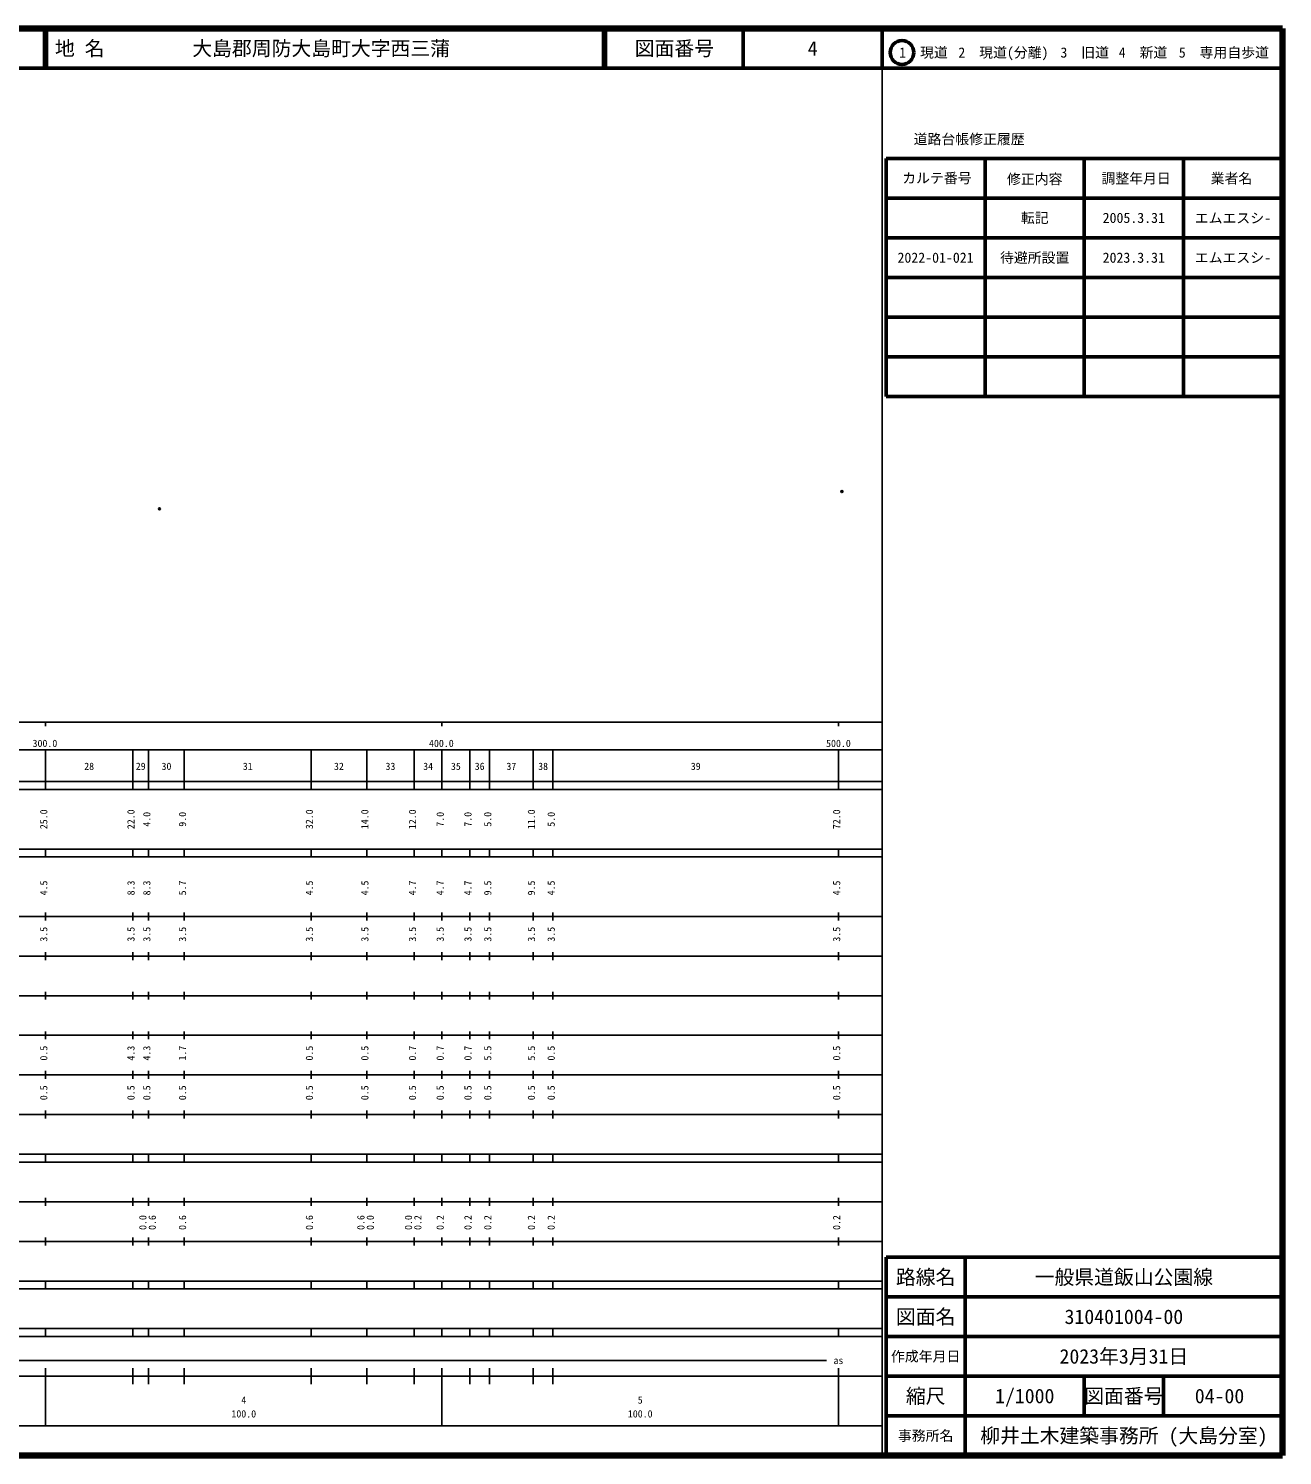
# Model space of a CAD drawing. Units: millimetres on the paper. Extents: x 40 to 680, y 20 to 380.
# Drawn here: x 363.7 to 680, y 20 to 380 of the extents above; entities that cross this region are included whole.
import ezdxf
from ezdxf.enums import TextEntityAlignment as Align

# ---------------------------------------------------------------- set-up
doc = ezdxf.new("R2010")
doc.units = ezdxf.units.MM
doc.header["$PDMODE"] = 32
doc.header["$PDSIZE"] = 0.5
doc.layers.add('M-OTRS', color=6, linetype='Continuous')
doc.layers.add('M-TTL-TXT', color=7, linetype='Continuous')
for name, color, linetype, lineweight in [('M-TTL', 2, 'Continuous', 140), ('M-TTL-BAND', 7, 'Continuous', 25), ('M-TTL-FRAM', 2, 'Continuous', 50), ('M-TTL-LINE', 7, 'Continuous', 50)]:
    doc.layers.add(name, color=color, linetype=linetype, lineweight=lineweight)
doc.styles.add('ＭＳ ゴシック', font='')
doc.styles.get('ＭＳ ゴシック').set_extended_font_data('MS Gothic')

msp = doc.modelspace()

# ---------------------------------------------------------------- linework, layer by layer
at = {"layer": 'M-OTRS'}
for p in [(568.895, 263.191), (396.727, 258.85)]:
    msp.add_point(p, dxfattribs=at)
at = {"layer": 'M-TTL'}
for p, q in [((680, 380), (40, 380)), ((680, 20), (680, 380)), ((40, 20), (680, 20))]:
    msp.add_line(p, q, dxfattribs=at)
at = {"layer": 'M-TTL-BAND'}
for p, q in [((579, 20), (579, 370)), ((40, 205), (579, 205)), ((368, 205), (368, 204)), ((468, 205), (468, 204)), ((568, 205), (568, 204)), ((68, 198), (579, 198)), ((368, 188), (368, 198)), ((390, 188), (390, 198)), ((394, 188), (394, 198)), ((403, 188), (403, 198)), ((435, 188), (435, 198)), ((449, 188), (449, 198)), ((461, 188), (461, 198)), ((468, 188), (468, 198)), ((475, 188), (475, 198)), ((480, 188), (480, 198)), ((491, 188), (491, 198)), ((496, 188), (496, 198)), ((568, 188), (568, 198)), ((40, 190), (579, 190)), ((40, 188), (579, 188)), ((40, 173), (579, 173)), ((368, 171), (368, 173)), ((390, 171), (390, 173)), ((394, 171), (394, 173)), ((403, 171), (403, 173)), ((435, 171), (435, 173)), ((449, 171), (449, 173)), ((461, 171), (461, 173)), ((468, 171), (468, 173)), ((475, 171), (475, 173)), ((480, 171), (480, 173)), ((491, 171), (491, 173)), ((496, 171), (496, 173)), ((568, 171), (568, 173)), ((40, 171), (579, 171)), ((40, 156), (579, 156)), ((368, 155), (368, 157)), ((390, 155), (390, 157)), ((394, 155), (394, 157)), ((403, 155), (403, 157)), ((435, 155), (435, 157)), ((449, 155), (449, 157)), ((461, 155), (461, 157)), ((468, 155), (468, 157)), ((475, 155), (475, 157)), ((480, 155), (480, 157)), ((491, 155), (491, 157)), ((496, 155), (496, 157)), ((568, 155), (568, 157)), ((46, 146), (579, 146)), ((368, 145), (368, 147)), ((390, 145), (390, 147)), ((394, 145), (394, 147)), ((403, 145), (403, 147)), ((435, 145), (435, 147)), ((449, 145), (449, 147)), ((461, 145), (461, 147)), ((468, 145), (468, 147)), ((475, 145), (475, 147)), ((480, 145), (480, 147)), ((491, 145), (491, 147)), ((496, 145), (496, 147)), ((568, 145), (568, 147)), ((368, 135), (368, 137)), ((390, 135), (390, 137)), ((394, 135), (394, 137)), ((403, 135), (403, 137)), ((435, 135), (435, 137)), ((449, 135), (449, 137)), ((461, 135), (461, 137)), ((468, 135), (468, 137)), ((475, 135), (475, 137)), ((480, 135), (480, 137)), ((491, 135), (491, 137)), ((496, 135), (496, 137)), ((568, 135), (568, 137)), ((52, 136), (579, 136)), ((46, 126), (579, 126)), ((368, 125), (368, 127)), ((390, 125), (390, 127)), ((394, 125), (394, 127)), ((403, 125), (403, 127)), ((435, 125), (435, 127)), ((449, 125), (449, 127)), ((461, 125), (461, 127)), ((468, 125), (468, 127)), ((475, 125), (475, 127)), ((480, 125), (480, 127)), ((491, 125), (491, 127)), ((496, 125), (496, 127)), ((568, 125), (568, 127)), ((52, 116), (579, 116)), ((368, 115), (368, 117)), ((390, 115), (390, 117)), ((394, 115), (394, 117)), ((403, 115), (403, 117)), ((435, 115), (435, 117)), ((449, 115), (449, 117)), ((461, 115), (461, 117)), ((468, 115), (468, 117)), ((475, 115), (475, 117)), ((480, 115), (480, 117)), ((491, 115), (491, 117)), ((496, 115), (496, 117)), ((568, 115), (568, 117)), ((46, 106), (579, 106)), ((368, 105), (368, 107)), ((390, 105), (390, 107)), ((394, 105), (394, 107)), ((403, 105), (403, 107)), ((435, 105), (435, 107)), ((449, 105), (449, 107)), ((461, 105), (461, 107)), ((468, 105), (468, 107)), ((475, 105), (475, 107)), ((480, 105), (480, 107)), ((491, 105), (491, 107)), ((496, 105), (496, 107)), ((568, 105), (568, 107)), ((40, 96), (579, 96)), ((40, 94), (579, 94)), ((368, 94), (368, 96)), ((390, 94), (390, 96)), ((394, 94), (394, 96)), ((403, 94), (403, 96)), ((435, 94), (435, 96)), ((449, 94), (449, 96)), ((461, 94), (461, 96)), ((468, 94), (468, 96)), ((475, 94), (475, 96)), ((480, 94), (480, 96)), ((491, 94), (491, 96)), ((496, 94), (496, 96)), ((568, 94), (568, 96)), ((49, 84), (579, 84)), ((368, 83), (368, 85)), ((390, 83), (390, 85)), ((394, 83), (394, 85)), ((403, 83), (403, 85)), ((435, 83), (435, 85)), ((449, 83), (449, 85)), ((461, 83), (461, 85)), ((468, 83), (468, 85)), ((475, 83), (475, 85)), ((480, 83), (480, 85)), ((491, 83), (491, 85)), ((496, 83), (496, 85)), ((568, 83), (568, 85)), ((40, 74), (579, 74)), ((368, 73), (368, 75)), ((390, 73), (390, 75)), ((394, 73), (394, 75)), ((403, 73), (403, 75)), ((435, 73), (435, 75)), ((449, 73), (449, 75)), ((461, 73), (461, 75)), ((468, 73), (468, 75)), ((475, 73), (475, 75)), ((480, 73), (480, 75)), ((491, 73), (491, 75)), ((496, 73), (496, 75)), ((568, 73), (568, 75)), ((40, 64), (579, 64)), ((40, 62), (579, 62)), ((368, 62), (368, 64)), ((390, 62), (390, 64)), ((394, 62), (394, 64)), ((403, 62), (403, 64)), ((435, 62), (435, 64)), ((449, 62), (449, 64)), ((461, 62), (461, 64)), ((468, 62), (468, 64)), ((475, 62), (475, 64)), ((480, 62), (480, 64)), ((491, 62), (491, 64)), ((496, 62), (496, 64)), ((568, 62), (568, 64)), ((40, 52), (579, 52)), ((368, 50), (368, 52)), ((390, 50), (390, 52)), ((394, 50), (394, 52)), ((403, 50), (403, 52)), ((435, 50), (435, 52)), ((449, 50), (449, 52)), ((461, 50), (461, 52)), ((468, 50), (468, 52)), ((475, 50), (475, 52)), ((480, 50), (480, 52)), ((491, 50), (491, 52)), ((496, 50), (496, 52)), ((568, 50), (568, 52)), ((40, 50), (579, 50)), ((71, 44), (565, 44)), ((40, 40), (579, 40)), ((368, 27.5), (368, 42)), ((390, 38), (390, 42)), ((394, 38), (394, 42)), ((403, 38), (403, 42)), ((435, 38), (435, 42)), ((449, 38), (449, 42)), ((461, 38), (461, 42)), ((468, 27.5), (468, 42)), ((475, 38), (475, 42)), ((480, 38), (480, 42)), ((491, 38), (491, 42)), ((496, 38), (496, 42)), ((568, 27.5), (568, 42)), ((68, 27.5), (579, 27.5))]:
    msp.add_line(p, q, dxfattribs=at)
at = {"layer": 'M-TTL-FRAM'}
for p, q in [((580, 347.197), (580, 287.197)), ((580, 347.197), (680, 347.197)), ((580, 287.197), (680, 287.197)), ((680, 70), (580, 70)), ((580, 70), (580, 20))]:
    msp.add_line(p, q, dxfattribs=at)
at = {"layer": 'M-TTL-LINE'}
for p, q in [((367.75, 380), (367.75, 370)), ((368.25, 380), (368.25, 370)), ((508.747, 380), (508.747, 370)), ((509.247, 380), (509.247, 370)), ((543.997, 380), (543.997, 370)), ((579, 380), (579, 370)), ((40, 370), (680, 370)), ((605, 347.197), (605, 287.197)), ((630, 347.197), (630, 287.197)), ((655, 347.197), (655, 287.197)), ((580, 337.197), (680, 337.197)), ((580, 327.197), (680, 327.197)), ((580, 317.197), (680, 317.197)), ((580, 307.197), (680, 307.197)), ((580, 297.197), (680, 297.197)), ((600, 70), (600, 20)), ((680, 60), (580, 60)), ((680, 50), (580, 50)), ((680, 40), (580, 40)), ((630, 40), (630, 30)), ((650, 40), (650, 30)), ((680, 30), (580, 30))]:
    msp.add_line(p, q, dxfattribs=at)
msp.add_circle((584.031, 373.958), 3, dxfattribs=at)

# ---------------------------------------------------------------- texts
at = {"layer": 'M-TTL-BAND', "style": 'ＭＳ ゴシック'}
for s, p in [('300.0', (367.844, 198.195)), ('400.0', (467.844, 198.195)), ('500.0', (568, 198.195)), ('28', (379, 192.405)), ('29', (392, 192.405)), ('30', (398.5, 192.405)), ('31', (419, 192.405)), ('32', (442, 192.405)), ('33', (455, 192.405)), ('34', (464.5, 192.405)), ('35', (471.5, 192.405)), ('36', (477.5, 192.405)), ('37', (485.5, 192.405)), ('38', (493.5, 192.405)), ('39', (532, 192.405)), ('as', (568, 42.5)), ('4', (418, 32.523)), ('5', (518, 32.523)), ('100.0', (418, 29.033)), ('100.0', (518, 29.033))]:
    msp.add_text(s, height=1.833, dxfattribs=at).set_placement(p, align=Align.BOTTOM_CENTER)
for s, p in [('25.0', (369, 180.5)), ('22.0', (391, 180.5)), ('4.0', (395, 180.5)), ('9.0', (404, 180.5)), ('32.0', (436, 180.5)), ('14.0', (450, 180.5)), ('12.0', (462, 180.5)), ('7.0', (469, 180.5)), ('7.0', (476, 180.5)), ('5.0', (481, 180.5)), ('11.0', (492, 180.5)), ('5.0', (497, 180.5)), ('72.0', (569, 180.5)), ('4.5', (369, 163.174)), ('8.3', (391, 163.174)), ('8.3', (395, 163.174)), ('5.7', (404, 163.174)), ('4.5', (436, 163.174)), ('4.5', (450, 163.174)), ('4.7', (462, 163.174)), ('4.7', (469, 163.174)), ('4.7', (476, 163.174)), ('9.5', (481, 163.174)), ('9.5', (492, 163.174)), ('4.5', (497, 163.174)), ('4.5', (569, 163.174)), ('3.5', (369, 151.5)), ('3.5', (391, 151.5)), ('3.5', (395, 151.5)), ('3.5', (404, 151.5)), ('3.5', (436, 151.5)), ('3.5', (450, 151.5)), ('3.5', (462, 151.5)), ('3.5', (469, 151.5)), ('3.5', (476, 151.5)), ('3.5', (481, 151.5)), ('3.5', (492, 151.5)), ('3.5', (497, 151.5)), ('3.5', (569, 151.5)), ('0.5', (369, 121.5)), ('4.3', (391, 121.5)), ('4.3', (395, 121.5)), ('1.7', (404, 121.5)), ('0.5', (436, 121.5)), ('0.5', (450, 121.5)), ('0.7', (462, 121.5)), ('0.7', (469, 121.5)), ('0.7', (476, 121.5)), ('5.5', (481, 121.5)), ('5.5', (492, 121.5)), ('0.5', (497, 121.5)), ('0.5', (569, 121.5)), ('0.5', (369, 111.5)), ('0.5', (391, 111.5)), ('0.5', (395, 111.5)), ('0.5', (404, 111.5)), ('0.5', (436, 111.5)), ('0.5', (450, 111.5)), ('0.5', (462, 111.5)), ('0.5', (469, 111.5)), ('0.5', (476, 111.5)), ('0.5', (481, 111.5)), ('0.5', (492, 111.5)), ('0.5', (497, 111.5)), ('0.5', (569, 111.5)), ('0.0', (394, 78.764)), ('0.6', (396.37, 78.764)), ('0.6', (404, 78.764)), ('0.6', (436, 78.764)), ('0.6', (449, 78.764)), ('0.0', (451.37, 78.764)), ('0.0', (461, 78.764)), ('0.2', (463.37, 78.764)), ('0.2', (469, 78.764)), ('0.2', (476, 78.764)), ('0.2', (481, 78.764)), ('0.2', (492, 78.764)), ('0.2', (497, 78.764)), ('0.2', (569, 78.764))]:
    msp.add_text(s, height=1.833, rotation=90, dxfattribs=at).set_placement(p, align=Align.BOTTOM_CENTER)
at = {"layer": 'M-TTL-TXT', "style": 'ＭＳ ゴシック'}
for s, p in [('地 名', (370.38, 375)), ('大島郡周防大島町大字西三蒲', (405.024, 375))]:
    msp.add_text(s, height=3.666, dxfattribs=at).set_placement(p, align=Align.MIDDLE_LEFT)
for s, height, p in [('図面番号', 3.666, (526.622, 375)), ('4', 3.666, (561.497, 375)), ('1\u3000現道', 2.566, (589.448, 373.958)), ('2\u3000現道(分離)', 2.566, (609.619, 373.958)), ('3\u3000旧道', 2.566, (630.121, 373.958)), ('4\u3000新道', 2.566, (644.824, 373.958)), ('5\u3000専用自歩道', 2.566, (665.228, 373.958)), ('道路台帳修正履歴', 2.566, (600.968, 352.113)), ('カルテ番号', 2.566, (592.839, 342.277)), ('修正内容', 2.566, (617.509, 342.023)), ('調整年月日', 2.566, (643.089, 342.197)), ('業者名', 2.566, (667.134, 342.197)), ('転記', 2.566, (617.5, 332.245)), ('2005.3.31', 2.566, (642.5, 332.245)), ('エムエスシ-', 2.566, (667.5, 332.189)), ('2022-01-021', 2.566, (592.5, 322.197)), ('待避所設置', 2.566, (617.5, 322.197)), ('2023.3.31', 2.566, (642.5, 322.197)), ('エムエスシ-', 2.566, (667.5, 322.197)), ('路線名', 3.666, (590, 65)), ('一般県道飯山公園線', 3.666, (640, 65)), ('図面名', 3.666, (590, 55)), ('310401004-00', 3.666, (640, 55)), ('2023年3月31日', 3.666, (640, 45)), ('作成年月日', 2.566, (590, 45)), ('縮尺', 3.666, (590, 35)), ('1/1000', 3.666, (615, 35)), ('図面番号', 3.666, (640, 35)), ('04-00', 3.666, (664.125, 35)), ('事務所名', 2.566, (590, 25)), ('柳井土木建築事務所 (大島分室)', 3.666, (640, 25))]:
    msp.add_text(s, height=height, dxfattribs=at).set_placement(p, align=Align.MIDDLE_CENTER)

doc.saveas('drawing.dxf')
